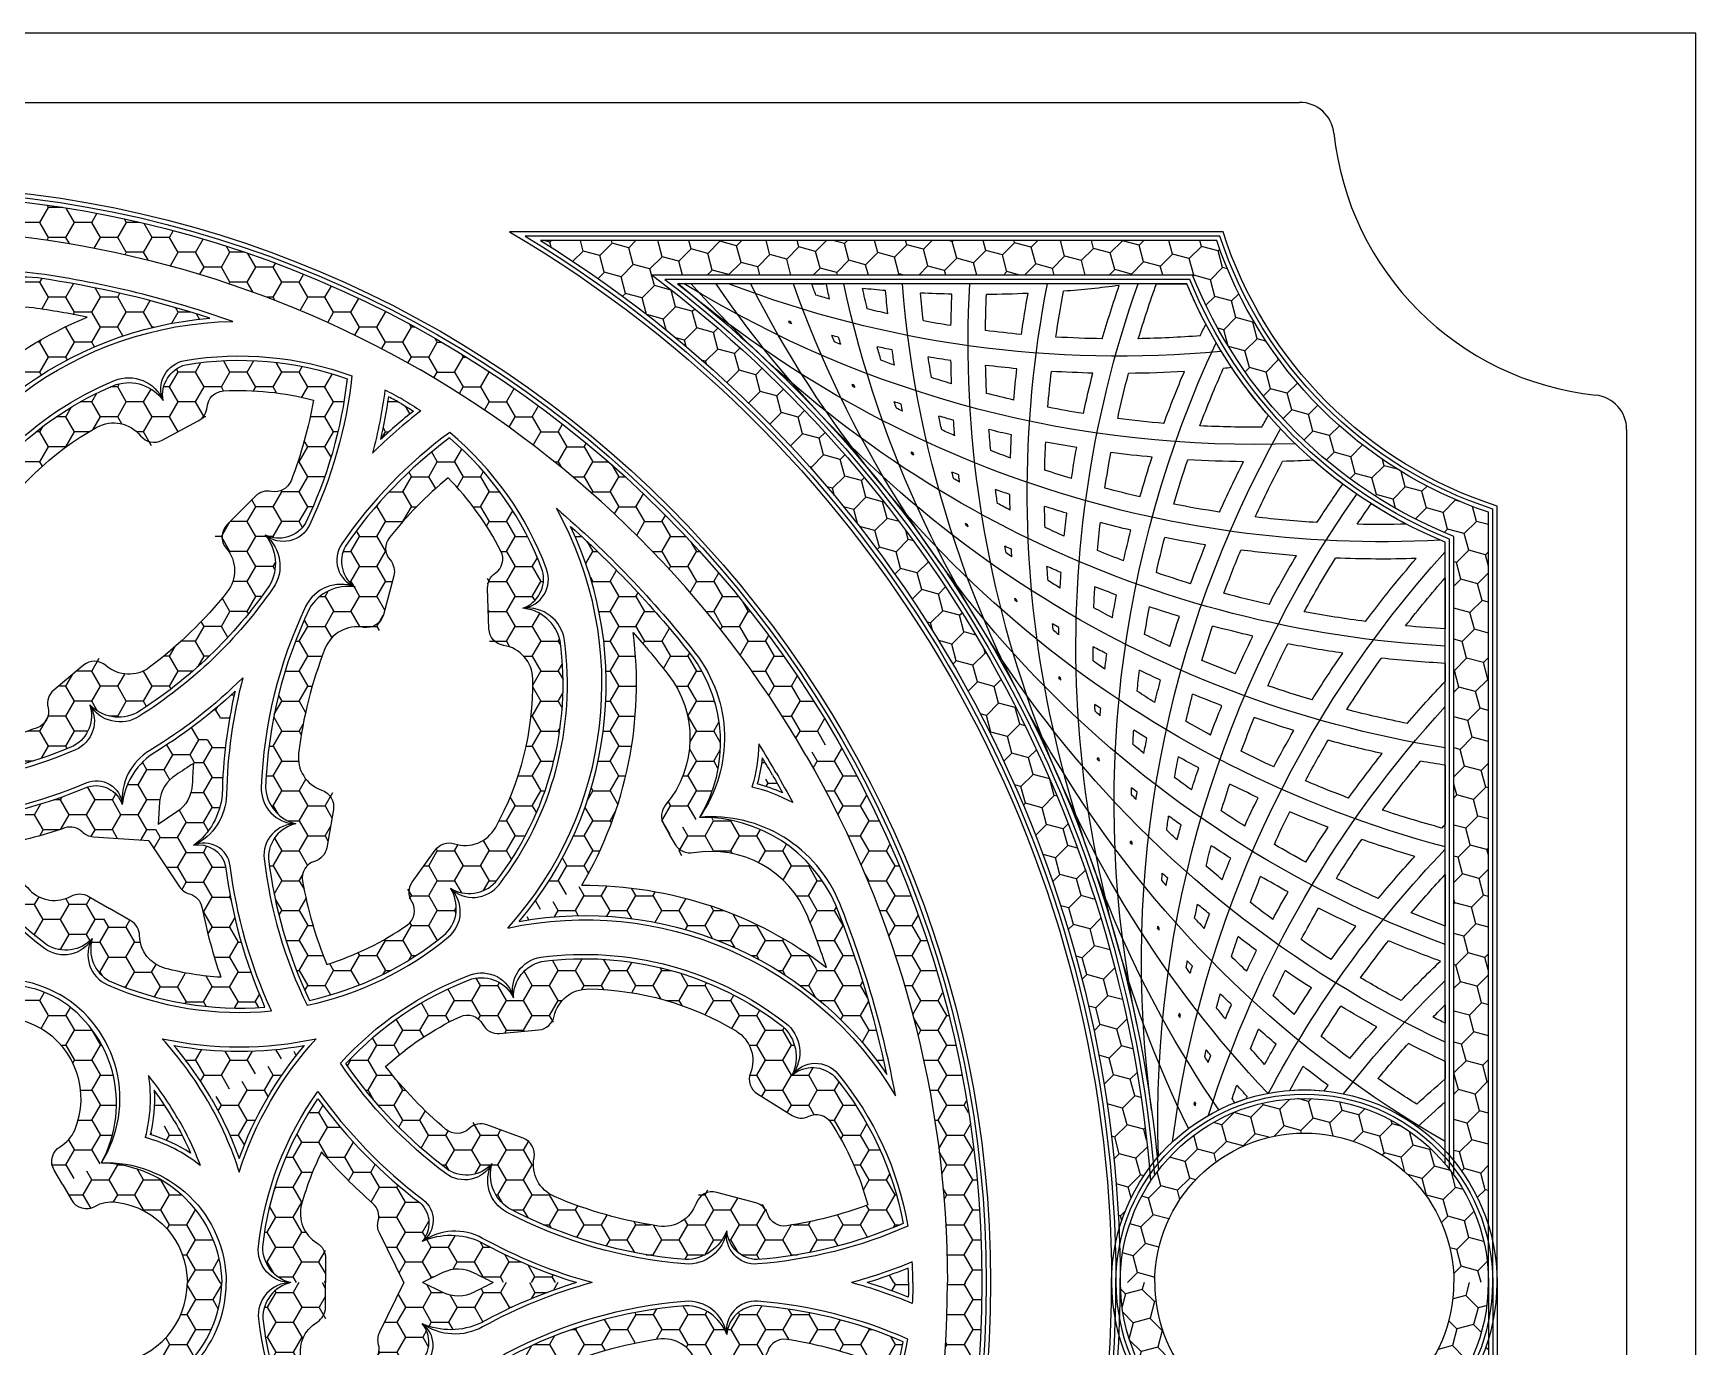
# Model space of a CAD drawing. Header units: inches. Extents: x -248 to 382, y -86 to 166.
# Drawn here: x 107.98 to 113.99, y 50.93 to 55.68 of the extents above; entities that cross this region are included whole.
import ezdxf

# ---------------------------------------------------------------- set-up
doc = ezdxf.new("R2010")
doc.units = ezdxf.units.IN
doc.header["$MEASUREMENT"] = 0
doc.layers.add('CUT', color=1, linetype='Continuous')
doc.layers.add('ETCH', color=5, linetype='Continuous')
pattern_1 = [(0, (2.060573933704291e-13, -2.842170943040401e-14), (0.09375, 0.05412658773652741), [0.0625, -0.125]), (120, (2.060573933704291e-13, -2.842170943040401e-14), (-0.09374999999999997, 0.05412658773652743), [0.06249999999999994, -0.1249999999999999]), (59.99999999999999, (2.060573933704291e-13, -2.842170943040401e-14), (2.081668171172169e-17, 0.1082531754730548), [-0.125, 0.0625])]
pattern_2 = [(0, (7.613117908922312, -24.82188161797245), (0.09375, 0.05412658773652741), [0.0625, -0.125]), (120, (7.613117908922312, -24.82188161797245), (-0.09374999999999997, 0.05412658773652743), [0.06249999999999997, -0.1249999999999999]), (59.99999999999999, (7.613117908922312, -24.82188161797245), (2.081668171172169e-17, 0.1082531754730548), [-0.125, 0.0625])]

# ---------------------------------------------------------------- blocks, each defined once
blk = doc.blocks.new('RoseWindow_Segment2')
h = blk.add_hatch()
h.set_pattern_fill('HONEY', color=256, scale=0.5)
h.set_pattern_definition(pattern_1)
h.paths.add_polyline_path([(2.060573933704291e-13, 3.937500000000131, 0.1316524975873959), (-1.968749999999872, 3.409975027401337), (-1.906249999999922, 3.301721851928367, -0.1316524975873987), (2.060573933704291e-13, 3.812500000000131)])
h = blk.add_hatch()
h.set_pattern_fill('HONEY', color=5, scale=0.5)
h.set_pattern_definition(pattern_2)
h.paths.add_polyline_path([(2.060573933704291e-13, 3.671875000000142, 0.004996792553105383), (-0.07338489363257494, 3.671141603508723, -0.03781461862202266), (2.060573933704291e-13, 3.608074465247583)])
h = blk.add_hatch()
h.set_pattern_fill('HONEY', color=256, scale=0.5)
h.set_pattern_definition(pattern_1)
h.paths.add_polyline_path([(-0.6997821376827389, 3.493094789693131, -0.01377607046107939), (-0.5063451776649366, 3.526332487309791, -0.3880173401227034), (-0.08816810271360254, 3.241680623143992), (2.060573933704291e-13, 3.241680623143978), (2.060573933704291e-13, 3.366680623143619, 0.3040213714472226), (-0.5218908629440904, 3.634597081218434, 0.04361060422383029), (-1.14440216252391, 3.488984050699656, -0.294741416111557), (2.060573933704291e-13, 2.613858008973388), (2.060573933704291e-13, 2.874927424086415, 0.1669092503536417)])
h = blk.add_hatch()
h.set_pattern_fill('HONEY', color=256, scale=0.5)
h.set_pattern_definition(pattern_1)
h.paths.add_polyline_path([(-1.056840127730329, 3.320909826764556, 0.1270722692828583), (-1.640798683920014, 3.269856627707917, 0.08284064769487787), (-1.490301885419335, 2.747507168133279, 0.384462033043875), (-1.344612355858221, 2.704137215709483, 0.3107863714523316), (-1.359897440006787, 2.522214551103751, 0.1018197788770538), (-0.8792514825485434, 2.061458473318268, 0.3313156417410272), (-0.7096085357574111, 2.090297464215009, 0.3617862606937839), (-0.6512548074681348, 1.941800141878161, 0.08147526144384318), (-0.1321694237898576, 1.813287659851369, 0.1187876162096949), (-0.0946334286322319, 2.361072517532168, 0.3561110537223867), (-0.2285993086486684, 2.457719053473987, 0.3561110537224716), (-0.1661420103591347, 2.610645492681677, 0.2003665095199134), (-0.8047271195520587, 3.249048522003584, 0.3264326720818253), (-0.9747521716408194, 3.1912921955625, 0.3878686140133936)])
h.paths.add_polyline_path([(-1.139737536116019, 3.137831962583121), (-0.919126767799888, 3.01994609515755), (-0.9061792967951448, 3.044175899700598, -0.4185697225998853), (-0.7353899225656839, 3.094624216428272, -0.1329464872440802), (-0.3367798392620927, 2.708143225299743, -0.4458219084535404), (-0.3921309395072257, 2.530620560311185), (-0.3979165964539852, 2.527968510781864), (-0.2937435020971577, 2.300706621297241), (-0.2796853508608272, 2.30715064549571, -0.5190943965478392), (-0.1913697185220187, 2.255664651126111, -0.07673587062865267), (-0.2133336713225944, 1.932191092202689, -0.05111696127879147), (-0.5187945080686269, 2.007235514649977, -0.5217955873015628), (-0.5457360480022437, 2.106164964398509), (-0.5409896764167783, 2.111846247760255), (-0.7328460688311189, 2.272130759456655), (-0.754761959955875, 2.245898007687703, -0.3989928286408208), (-0.925713569313924, 2.226057827682663, -0.06357956101566824), (-1.205986289730006, 2.498223100361958, -0.3816874481218598), (-1.196636837406491, 2.664536556009256), (-1.162601011705529, 2.698572381710246), (-1.339576032751822, 2.875547402756567, -0.5113644067106143), (-1.4376459312791, 2.901087697335562, -0.04922970229710838), (-1.519119393454499, 3.192916315947077, -0.07751557914774979), (-1.193326460593617, 3.226051138825802, -0.5279734382022517)], flags=16)
h = blk.add_hatch()
h.set_pattern_fill('HONEY', color=256, scale=0.5)
h.set_pattern_definition(pattern_1)
h.paths.add_polyline_path([(-1.789980224017562, 3.205117740330373, 0.01118083565991825), (-1.835937591702077, 3.179937188353968), (-1.760985514291939, 3.050116382146772, -0.02181485352724497)])
h = blk.add_hatch()
h.set_pattern_fill('HONEY', color=256, scale=0.5)
h.set_pattern_definition(pattern_2)
h.paths.add_polyline_path([(-0.7030493218554881, 1.794032505209117, 0.4032427202171081), (-0.8269838840825763, 1.72987869091795, 0.213171892494), (-0.9348186315870386, 1.912169616637204, -0.05223476069940753), (-1.235237796272756, 2.139494622574155), (-1.084628452790458, 1.878631587568226, 0.01000668837674051), (-1.020492107644348, 1.836496797563512, -0.2402811089324168), (-0.9622961348018109, 1.73895556532257), (-0.9568770825768809, 1.657359723621763), (-0.9229440665286255, 1.598586015772138), (-0.6948443038238281, 1.613734882440156, -0.3752568308904174), (-0.6187662534449956, 1.644953317488671, 0.03430370265582829), (-0.3648165616357524, 1.577392751144789, -0.04783193266139035), (-0.4926132347511221, 1.419897804694358, -0.4127189683989941), (-0.668928015219187, 1.418013609785152), (-0.7812499082976565, 1.353164534580397), (-0.7187499082976458, 1.244911359107324, 0.3561110537222251), (-0.555251418395855, 1.221339050819612, 0.1237341905213276), (-0.1916316344564315, 1.66192550821712, -0.07343101475825038)])
h = blk.add_hatch()
h.set_pattern_fill('HONEY', color=256, scale=0.5)
h.set_pattern_definition(pattern_1)
h.paths.add_polyline_path([(2.060573933704291e-13, 1.716269009948782, -0.0896880420017493), (-0.2363329349466028, 1.306928564351008, -0.04475423072782498), (2.060573933704291e-13, 1.328124816595604)])
h = blk.add_hatch()
h.set_pattern_fill('HONEY', color=256, scale=0.5)
h.set_pattern_definition(pattern_1)
h.paths.add_polyline_path([(2.060573933704291e-13, 1.171874816595604, 0.02806661504227415), (-0.1312517366697996, 1.164501424383896, -0.07216144307109984), (2.060573933704291e-13, 1.071990575584007)])
h = blk.add_hatch()
h.set_pattern_fill('HONEY', color=256, scale=0.5)
h.set_pattern_definition([(0, (2.060573933704291e-13, -2.842170943040401e-14), (0.09375, 0.05412658773652741), [0.0625, -0.125]), (120, (2.060573933704291e-13, -2.842170943040401e-14), (-0.09374999999999997, 0.05412658773652743), [0.06249999999999996, -0.1249999999999999]), (59.99999999999999, (2.060573933704291e-13, -2.842170943040401e-14), (2.081668171172169e-17, 0.1082531754730548), [-0.125, 0.0625])])
h.paths.add_polyline_path([(-0.5937499082976316, 1.028405008161187), (-0.5312499082976494, 0.9201518326881661, -0.3783515315795909), (-0.1503061502755685, 0.8430049747542192, -0.1633223759236102), (-0.125, 0.7675985007143673), (-0.1249999999999929, 0.70645206940722), (2.060573933704291e-13, 0.70645206940722), (2.060573933704291e-13, 0.8677225367557568, 0.399480263482151)])
for points in [[(-1.4210854715202e-14, 3.687500000000142, 0.0082951317082527), (-0.122327938513358, 3.685470407622361, -0.06339811836103519), (7.105427357601002e-15, 3.58569110888682)], [(-1.4210854715202e-14, 3.671875000000142, 0.004996792553090395), (-0.07338489363257494, 3.671141603508723, -0.0378146186218695), (-7.105427357601002e-14, 3.60807446524786, -0.0378146186218695)], [(-7.105427357601002e-15, 2.565259375802356, 0.3212788035559161), (-1.227030942376018, 3.477362695557204, -0.04919155403318724), (-0.524111675126889, 3.650063451776802, -0.3304372123158822), (7.105427357601002e-15, 3.366680623143978)], [(-7.105427357601002e-14, 2.613858008974159, 0.2947414161113896), (-1.14440216252391, 3.488984050699656, -0.04361060422382614), (-0.5218908629441508, 3.634597081218427, -0.3040213714470418), (7.105427357601002e-15, 3.366680623143978)], [(-0.974752175224399, 3.191292175348359, 0.4853451611469727), (-1.054264663169803, 3.336321108583324, 0.1297308542817913), (-1.65769973615539, 3.280383020060796, 0.08471285517470373), (-1.504399645132761, 2.74076967631046, 0.4828153998359398), (-1.344612355858221, 2.704137215709483)], [(-0.974752175224399, 3.191292175348359, 0.3878686659129855), (-1.056840127730325, 3.320909826764556, 0.1270722692828586), (-1.640798683920014, 3.269856627707917, 0.08284064769487759), (-1.490301885419335, 2.747507168133279, 0.3844620330438797), (-1.344612355858221, 2.704137215709483, 0.4828153998359405)], [(-0.2285993086486684, 2.457719053473987, 0.4471103928967874), (-0.1516905727590014, 2.616586584861516, 0.200366509519914), (-0.7987901487419151, 3.263501653242162, 0.4105717379706964), (-0.9747521589203849, 3.191292213674618)], [(-0.2285993086486684, 2.457719053473987, 0.3561110537224644), (-0.1661420103591347, 2.610645492681673, 0.2003665095199135), (-0.8047271195520551, 3.249048522003584, 0.3264326318469865), (-0.9747521589203849, 3.191292213674618, 0.4105717379706943)], [(-1.843750091702219, 3.193468835288016, -0.01583740577526317), (-1.777459190188551, 3.228991838001676, 0.03242033359796993), (-1.732714948406006, 3.001150325673279)], [(-1.835937591702223, 3.179937188353883, -0.0111808356599547), (-1.789980224017562, 3.205117740330373, 0.0218148535273591), (-1.76098551429175, 3.050116382145969, 0.0218148535273591)], [(-1.344612355858224, 2.704137215709487, 0.3936644068780202), (-1.372761617078346, 2.51334586612392, 0.1018197788770528), (-0.8875689088699588, 2.048231189228638, 0.4189396188648098), (-0.7096085357574111, 2.090297464215009)], [(-1.344612355858221, 2.704137215709483, 0.3107863714523349), (-1.359897440006787, 2.522214551103751, 0.1018197788770529), (-0.8792514825485469, 2.061458473318272, 0.3313156417410347), (-0.7096085357574111, 2.090297464215009, 0.4189396188648195)], [(-0.7096085357574076, 2.090297464215016, 0.4558204124555274), (-0.6574154611435574, 1.927440929807453, 0.08334704699585718), (-0.1210562348309026, 1.796766535985476, 0.121440814574938), (-0.07922854342493935, 2.363685970564095, 0.4471103928970181), (-0.2285993086486684, 2.457719053473998)], [(-0.7096085357574111, 2.090297464215009, 0.3617862606937768), (-0.6512548074681384, 1.941800141878161, 0.08147526144384358), (-0.1321694237898576, 1.813287659851369, 0.1187876162096947), (-0.0946334286322319, 2.361072517532168, 0.3561110537223867), (-0.2285993086486684, 2.457719053473987, 0.4471103928970162)], [(-1.263508362159005, 2.188460679047505, 0.05980517768762261), (-0.9267397900490373, 1.925543955664008, -0.2853469784866507), (-0.8269838840825763, 1.72987869091795)], [(-1.23523779627336, 2.13949462257472, 0.05223476069952234), (-0.9348186315870386, 1.912169616637204, -0.2131718924939995), (-0.8269838840825763, 1.72987869091795)], [(-0.7187499082976565, 1.244911359107334, 0.4471103928968473), (-0.5459881054242395, 1.208756060007016, 0.1284639410736822), (-0.1682117814090418, 1.675276886835142, -0.07649905223388115), (-0.6969734651355317, 1.808427802709293, 0.5097739665144357), (-0.8269838840825798, 1.729878690917936)], [(-0.7187499082976565, 1.244911359107334, 0.3561110537222125), (-0.5552514183958728, 1.221339050819598, 0.1237341905213326), (-0.1916316344564315, 1.66192550821712, -0.07343101475825066), (-0.7030493218554881, 1.794032505209117, 0.4032427202171028), (-0.8269838840825763, 1.72987869091795, 0.5097739665144383)], [(0, 1.312499816595604, 0.05348944864895508), (-0.2784206378873932, 1.282629220375796, 0.1072857786910322), (0, 1.764867643119842)], [(0, 1.328124816595604, 0.04475423072778594), (-0.2363329349466028, 1.306928564351008, 0.08968804200159358), (-7.105427357601002e-14, 1.716269009948011, 0.08968804200159358)], [(0, 1.187499816595604, 0.03968177757850804), (-0.187600339879026, 1.172587705415609, -0.1041357826247804), (5.115907697472721e-13, 1.050189481441166)], [(0, 1.171874816595604, 0.02806661504223016), (-0.1312517366697996, 1.164501424383896, -0.07216144307092842), (-7.105427357601002e-14, 1.07199057558427, -0.07216144307092842)]]:
    blk.add_lwpolyline(points, format="xyb")
for centre, radius, start, end in [((0, 0), 3.812500000000131, 90, 120.0000000000002), ((-0.3844565192958456, 0.6658982247214595), 0.4342117780039173, 27.69767820841825, 120.000000000157), ((-0.3813847878996164, 0.6357851175375053), 0.4463735239404495, 31.3056849404785, 118.4086192831617)]:
    blk.add_arc(centre, radius, start, end)
at = {"layer": 'CUT'}
for points in [[(-7.105427357601002e-15, 2.874927424086792, 0.1669092503535646), (-0.6997821376827389, 3.493094789693131, -0.0137760704610777), (-0.5063451776649615, 3.526332487309787, -0.3553654712315161), (-0.100476433787815, 3.282889047538955, 0.315695038464064), (-0.04171489187259425, 3.241680623143985), (7.105427357601002e-15, 3.241680623143978)], [(-1.084628452790756, 1.878631587568431, 0.0100066883767875), (-1.020492107644344, 1.836496797563511, -0.2402811089323586), (-0.9622961348018038, 1.738955565322598), (-0.9568770825768524, 1.657359723621354)], [(-0.9229440665287996, 1.598586015772128), (-0.7231506730296182, 1.611854961970843, 0.1816392167118631), (-0.6831141741476401, 1.63000744760588, -0.2858320036673003), (-0.6187662534449565, 1.644953317488778, 0.03430370265583099), (-0.3648165616357417, 1.577392751144783, -0.04783193266138996), (-0.4926132347512073, 1.419897804694441, -0.3370685314860639), (-0.642401472065945, 1.398282775731035, 0.2634803607553998), (-0.703993435752075, 1.397768579801239), (-0.7812499082978022, 1.353164534580316)], [(7.105427357601002e-15, 0.70645206940722), (-0.06250488579220459, 0.70645206940722, -0.4121007153768309), (-0.1250032571948019, 0.7685008798429367, 0.1614700050859296), (-0.1503061502755685, 0.8430049747542192, 0.3783515315794126), (-0.531249908298502, 0.9201518326876723)]]:
    blk.add_lwpolyline(points, format="xyb", dxfattribs=at)
blk.add_lwpolyline([(-0.3159586766832732, 2.349170791271666), (-0.3754570536601349, 2.478971232129397, -0.3277154608909191), (-0.3605002164212756, 2.551426838830194, 0.3575228305801147), (-0.336779839262082, 2.708143225299728, 0.1329464872440856), (-0.7353899225656768, 3.094624216428269, 0.3643846953699938), (-0.893232807111886, 3.063734568778429, -0.360184947764822), (-0.9713389473684693, 3.047846265786584), (-1.10142939831147, 3.117361574446509, -0.257798661112785), (-1.134316861079025, 3.168062599169227, 0.3782912928178248), (-1.193326460593617, 3.226051138825802, 0.07751557914776208), (-1.519119393454503, 3.192916315947077, 0.04922970229711044), (-1.4376459312791, 2.901087697335562, 0.3668457494757402), (-1.366590627593236, 2.862549970616891, -0.2531176173513937), (-1.309597347379189, 2.845568717383928), (-1.206405451165292, 2.742376821170012, -0.3919246305062938), (-1.203149246579013, 2.657504501017563, 0.3598775258352747), (-1.205986289730006, 2.498223100361962, 0.06357956101566604), (-0.9257135693139205, 2.226057827682659, 0.3556919040864551), (-0.7679657542591336, 2.232329680730982, -0.3704751492534121), (-0.6865324253830956, 2.233438487432086), (-0.5791323864358233, 2.143712194853517, -0.2860212400131261), (-0.5584877321292865, 2.080920966612176, 0.384204671400935), (-0.5187945080686269, 2.007235514649978, 0.05111696127888684), (-0.2133336713220437, 1.932191092202611, 0.07673587062865593), (-0.1913697185220151, 2.255664651126067, 0.4021530305351654), (-0.2563926407918373, 2.312774618992727, -0.3052364886631366)], format="xyb", close=True, dxfattribs=at)
blk = doc.blocks.new('Screen_SideRework')
h = blk.add_hatch()
h.set_pattern_fill('HONEY', color=256, scale=0.5, angle=15)
h.set_pattern_definition([(15, (-23.70839310491165, 19.61198787485618), (0.07654655446197432, 0.07654655446197431), [0.0625, -0.125]), (135, (-23.70839310491165, 19.61198787485618), (-0.104564537967226, 0.02801798350525169), [0.0625, -0.125]), (74.99999999999999, (-23.70839310491165, 19.61198787485618), (-0.02801798350525165, 0.104564537967226), [-0.125, 0.0625])])
h.paths.add_polyline_path([(2.763129088788311, 3.769999999999996), (0.3167284219605051, 3.769999999999996, -0.2342531616251861), (-0.6662499999998488, 2.787021578039642), (-0.6662499999998488, 0.2064393070613946, -0.09580371384107567), (-0.5412499999998488, 0.4399485055093919), (-0.5412499999998488, 2.699816889659033, 0.2061376340075423), (0.4039331103411143, 3.644999999999994), (2.359595986464779, 3.644999999999996, 0.2116449456384272), (0.5602120071024501, 0.4155343031543985, -0.08990567553556764), (0.6704250857211278, 0.1924485760809276, -0.2478460084755474)])
h = blk.add_hatch()
h.set_pattern_fill('HONEY', color=256, scale=0.5, angle=15)
h.set_pattern_definition([(15, (-1.06581410364015e-14, -7.105427357601002e-15), (0.07654655446197432, 0.07654655446197431), [0.0625, -0.125]), (135, (-1.06581410364015e-14, -7.105427357601002e-15), (-0.104564537967226, 0.02801798350525169), [0.0625, -0.125]), (74.99999999999999, (-1.06581410364015e-14, -7.105427357601002e-15), (-0.02801798350525165, 0.104564537967226), [-0.125, 0.0625])])
h.paths.add_polyline_path([(0.5412499999998346, -1.06581410364015e-14), (0.6662499999998488, -1.06581410364015e-14, 1), (-0.6662499999998488, -3.552713678800501e-15), (-0.5412499999998346, -3.552713678800501e-15, -1)])
for points in [[(-0.6974999999998488, -3.552713678800501e-15), (-0.6974999999998488, 2.809636175468579, 0.2419653909844496), (0.2941138245315713, 3.801249999999996), (2.87540139621256, 3.801249999999996, 0.2661754038166808), (0.6974999999998346, -3.552713678800501e-15, 0.9999999999999999)], [(-0.6818749999998488, -3.552713678800501e-15), (-0.6818749999998488, 2.798285438680438, 0.2380716686446911), (0.3054645613197096, 3.785624999999996), (2.818575635755241, 3.785624999999996, 0.2627318375237083), (0.6818749999998417, -3.552713678800501e-15, 0.9999999999999999)], [(-0.6662499999998488, -3.552713678800501e-15), (-0.6662499999998488, 2.787021578039642, 0.2342531616251862), (0.3167284219605051, 3.769999999999996), (2.763129088788311, 3.769999999999996, 0.2593892828064077), (0.6662499999998488, -3.552713678800501e-15, 0.9999999999999999)]]:
    blk.add_lwpolyline(points, format="xyb", close=True)
for points in [[(-0.5412499999998488, 0.3885067566979288), (-0.5412499999998488, 2.699816889659033, 0.2061376340075423), (0.4039331103411143, 3.644999999999994), (2.359595986464779, 3.644999999999996, 0.214433552487997), (0.556036921381164, 0.3670313400251786, 0.214433552487997)], [(-0.5256249999998488, 0.4093988542667653), (-0.5256249999998488, 2.689254527129673, 0.2028969051912209), (0.4144954728704846, 3.629374999999994), (2.313254412294928, 3.629374999999996, 0.2106897296909706), (0.5420450266346535, 0.38739676250621, 0.2106897296909706)], [(-0.5099999999998488, 0.4287062659909857), (-0.5099999999998488, 2.678762274202867, 0.199711037145833), (0.4249877257972869, 3.613749999999992), (2.267669958816132, 3.613749999999996, 0.2070925736654683), (0.5280052963505568, 0.40632434030654, 0.2070925736654683)]]:
    blk.add_lwpolyline(points, format="xyb")
at = {"layer": 'CUT'}
blk.add_arc((0, -3.552713678800501e-15), 0.5412499999998346, 0, 180, dxfattribs=at)
blk = doc.blocks.new('Rework_Cutouts')
for p, q in [((0.5349775675195865, 3.613749999999994), (0.4249877257972869, 3.613749999999994)), ((1.78224203161572, 3.613749999999998), (1.735878908226397, 3.613749999999998)), ((-0.5099999999998275, 2.550258565322491), (-0.5099999999998417, 2.365599898712958)), ((-0.509999999999831, 2.240422915565798), (-0.5099999999998346, 2.175314211145793)), ((-0.5099999999998452, 1.87156119236597), (-0.5099999999998488, 1.657110268293916)), ((-0.5099999999998346, 1.476728723331263), (-0.509999999999831, 1.289814627907827)), ((-0.5099999999998488, 1.005281971095155), (-0.5099999999998488, 0.9386667075138675)), ((-0.5099999999998488, 0.8005321224790727), (-0.5099999999998488, 0.7370592918832344))]:
    blk.add_line(p, q)
for centre, radius, start, end in [((-1.166250000004673, 4.270000000002161), 1.721250000005297, 332.2157152960991, 337.5880240410396), ((-3.111138107686003, 2.301703703934258), 3.874999999999963, 16.6950871508735, 19.79115038445028), ((-2.185515545037017, 4.43270057374081), 3.999999999999905, 347.3732692322795, 348.1729437712193), ((1.17882014685669, 7.574770769496228), 3.999999999999907, 277.9140127505017, 278.0052992915125), ((-1.866024399745061, 4.919803998043493), 3.874999999999914, 339.6545191915241, 340.3029859807713), ((-3.111138107686141, 2.301703703933757), 4.000000000000147, 16.15614361316348, 19.05023087291136), ((1.178820146855976, 7.574770769496574), 4.000000000000732, 262.6888995618746, 265.5829868216223), ((-2.934913491826414, 2.856941691334153), 3.875000000000151, 8.36939037420981, 10.85429634847021), ((1.178820146856658, 7.574770769496235), 3.999999999999907, 267.4293216969434, 269.5841895093621), ((-2.934913491826173, 2.856941691334701), 3.999999999999898, 8.241897447145334, 10.39676525956489), ((-2.721208915968315, 3.398859297751756), 3.874999999999909, 0.6736634304841075, 2.603481671761267), ((1.178820146856658, 7.574770769496235), 3.999999999999907, 271.375947454216, 273.0065639484745), ((-2.721208915968315, 3.398859297751756), 3.999999999999901, 0.9064795297707391, 2.537096024030032), ((-2.471020769495123, 3.924929853144921), 3.874999999999913, 353.3970479787291, 354.8972119497087), ((-2.471020769495116, 3.924929853144892), 3.999999999999901, 353.9809483804762, 355.1811835593118), ((1.17882014685669, 7.574770769496228), 3.999999999999907, 274.8188164406719, 276.0190516195072), ((-2.185515545037017, 4.43270057374081), 3.874999999999913, 346.4170497228509, 347.5427866542312), ((0.6710494262607618, 7.289265545038226), 3.874999999999914, 285.6710938020532, 286.4324373301953), ((0.6710494262607618, 7.289265545038226), 3.874999999999914, 282.4572133457502, 283.5829502771306), ((-3.249061123039969, 1.735734111356134), 3.999999999999956, 24.98843970606394, 25.65675666704559), ((0.6710494262607263, 7.289265545038232), 3.874999999999915, 275.2226052847451, 277.1524235260216), ((0.6710494262607263, 7.289265545038232), 3.874999999999915, 279.0158315285352, 280.5159954995145), ((-1.514036948821559, 5.383969025032865), 3.874999999999826, 330.3717912798366, 330.4882436192761), ((0.671049426260943, 7.289265545038404), 3.999999999999816, 287.2064706525018, 287.3260262645184), ((0.1839460019582404, 6.969774399746532), 3.874999999999827, 295.5987129024364, 295.7151652418756), ((-1.866024399744877, 4.919803998043676), 3.999999999999814, 338.760930257196, 338.8804858692124), ((0.6710494262606268, 7.289265545038159), 3.874999999999963, 265.6407485364099, 268.9570867621572), ((0.6710494262600797, 7.289265545037967), 3.875000000000157, 270.8848340863142, 273.3697400605747), ((-2.471020769495123, 3.924929853144921), 3.999999999999905, 351.2863127105404, 352.0859872494802), ((0.6710494262607263, 7.289265545038232), 3.999999999999907, 281.8270562287628, 282.6267307677026), ((-2.185515545037024, 4.432700573740844), 3.874999999999914, 343.5675626697847, 344.3289061979269), ((-2.185515545036836, 4.432700573740993), 3.99999999999981, 344.9504975147316, 345.3296341094506), ((0.1839460019582404, 6.969774399746532), 3.874999999999827, 292.6673068218686, 293.0327291312911), ((0.671049426260943, 7.289265545038404), 3.999999999999816, 284.6703658905258, 285.0495024852446), ((-1.866024399744877, 4.919803998043676), 3.874999999999825, 336.9672708686823, 337.3326931781054), ((-1.166250000006219, 4.270000000004957), 1.721250000008084, 318.8546407763761, 326.1079708628075), ((0.6710494262605948, 7.289265545038148), 3.999999999999952, 264.1383451595436, 264.5767776852297), ((0.6710494262604492, 7.289265545037942), 4.000000000000167, 275.2889909324804, 276.9196074267396), ((-2.721208915968578, 3.398859297751464), 3.875000000000166, 357.3100914569948, 358.8102554279745), ((-2.721208915968315, 3.398859297751756), 3.999999999999901, 357.893991858737, 359.0942270375728), ((0.6710494262607263, 7.289265545038232), 3.999999999999907, 278.7318599189325, 279.9320950977675), ((-2.471020769495123, 3.924929853144921), 3.874999999999913, 350.3300932011119, 351.4558301324919), ((0.1839460019580272, 6.969774399746365), 3.874999999999914, 289.5841372803144, 290.3454808084563), ((-3.249061123039962, 1.735734111356177), 3.874999999999958, 20.6081306291344, 23.92446885488223), ((0.6710494262601792, 7.289265545037955), 4.000000000000147, 266.6019430401331, 269.4960302998807), ((-3.249061123040629, 1.735734111355615), 4.000000000000732, 20.06918709142184, 22.96327435116968), ((-3.111138107686177, 2.301703703933846), 3.875000000000157, 12.28243385246946, 14.76733982672988), ((0.6710494262604492, 7.289265545037942), 4.000000000000167, 271.3423651752074, 273.4972329876267), ((-3.111138107686184, 2.301703703934056), 4.000000000000158, 12.15494092540932, 14.30980873782854), ((-2.934913491826411, 2.856941691334434), 3.875000000000161, 4.586706908749069, 6.516525150025958), ((-2.934913491826411, 2.856941691334434), 4.000000000000162, 4.819523008035775, 6.45013950229472), ((0.1839460019580272, 6.969774399746365), 3.874999999999914, 286.3702568240109, 287.4959937553913), ((-0.2802190250310055, 6.617786948823335), 3.874999999999821, 299.511756380697, 299.6282087201363), ((-2.185515545036846, 4.432700573741048), 3.999999999999808, 342.6739737354564, 342.7935293474731), ((0.1839460019577324, 6.969774399746054), 3.875000000000167, 282.9288750068008, 284.4290389777805), ((-1.866024399744884, 4.919803998043733), 3.87499999999982, 334.2848347580972, 334.4012870975367), ((0.1839460019582084, 6.969774399746564), 3.999999999999809, 291.1195141307624, 291.2390697427792), ((-3.348039477122651, 1.161671725103201), 3.999999999999952, 28.90148318432469, 29.6004476304013), ((0.1839460019577324, 6.969774399746054), 3.875000000000167, 279.1356487630102, 281.065467004287), ((0.1839460019577324, 6.969774399746054), 4.000000000000167, 285.740099707029, 286.5397742459687), ((-2.471020769495393, 3.924929853144619), 3.875000000000167, 347.480606148052, 348.2419496761939), ((-2.471020769494942, 3.924929853145127), 3.999999999999804, 348.863540992992, 349.2426775877111), ((-0.2802190250310055, 6.617786948823335), 3.874999999999821, 296.5803503001291, 296.9457726095519), ((0.1839460019582084, 6.969774399746564), 3.999999999999809, 288.5834093687862, 288.9625459635054), ((-2.185515545036846, 4.432700573741048), 3.874999999999819, 340.8803143469432, 341.2457366563661), ((0.1839460019579029, 6.969774399746292), 3.874999999999958, 269.5537920146708, 272.8701302404181), ((0.1839460019574837, 6.969774399746038), 3.875000000000151, 274.7978775645742, 277.2827835388343), ((0.1839460019577324, 6.969774399746054), 4.000000000000167, 282.6449033971983, 283.8451385760337), ((-2.721208915968578, 3.398859297751464), 3.875000000000166, 354.2431366793782, 355.3688736107583), ((-2.721208915968578, 3.398859297751464), 4.000000000000165, 355.1993561888066, 355.9990307277465), ((-0.2802190250314887, 6.617786948822815), 3.875000000000167, 293.4971807585811, 294.2585242867232), ((0.1839460019577324, 6.969774399746058), 4.000000000000164, 279.2020344107413, 280.8326509050002), ((-3.111138107686184, 2.301703703934052), 4.000000000000159, 8.732566486296614, 10.36318298055557), ((-2.934913491826414, 2.856941691334427), 3.875000000000163, 1.223134935255834, 2.723298906235211), ((-2.934913491826411, 2.856941691334434), 4.000000000000162, 1.807035337002435, 3.007270515837917), ((-0.2802190250314887, 6.617786948822815), 3.875000000000167, 290.2833003022775, 291.409037233658), ((-1.166250000001781, 4.270000000002108), 1.721250000002863, 306.6218995036108, 311.2346347324569), ((0.1839460019578709, 6.969774399746282), 3.999999999999946, 266.9096275263478, 268.4898211634905), ((-3.348039477122651, 1.161671725103243), 3.874999999999953, 24.52117410739519, 27.83751233314323), ((0.1839460019575263, 6.96977439974661), 4.000000000000732, 270.5149865183928, 273.4090737781406), ((-3.348039477122786, 1.161671725102931), 4.000000000000147, 23.98223056968175, 26.87631782942942), ((-3.249061123040125, 1.735734111355882), 3.875000000000151, 16.19547733072803, 18.6803833049884), ((0.1839460019577324, 6.969774399746058), 4.000000000000164, 275.2554086534683, 277.4102764658873), ((-3.249061123040136, 1.735734111355953), 4.000000000000155, 16.0679844036702, 18.22285221608924), ((-3.111138107686184, 2.301703703934052), 3.875000000000159, 8.49975038700983, 10.42956862828678), ((-2.185515545036861, 4.432700573741105), 3.874999999999814, 338.1978782363576, 338.3143305757973), ((-0.2802190250310446, 6.617786948823365), 3.999999999999803, 295.0325576090232, 295.1521132210398), ((-0.719281503083586, 6.234944320249051), 3.874999999999814, 303.4247998589578, 303.541252198397), ((-2.471020769494952, 3.924929853145184), 3.999999999999801, 346.5870172137171, 346.7065728257338), ((-3.407611687157047, 0.5821930890181868), 3.999999999999946, 32.81452666258558, 35.21087624057193), ((-0.2802190250314958, 6.617786948822811), 3.875000000000164, 286.8419184850615, 288.342082456041), ((-2.721208915968152, 3.398859297752015), 3.999999999999797, 352.7765844712529, 353.1557210659719), ((-0.719281503083586, 6.234944320249051), 3.874999999999814, 300.4933937783898, 300.8588160878125), ((-0.2802190250310446, 6.617786948823365), 3.999999999999803, 292.496452847047, 292.8755894417658), ((-2.471020769494952, 3.924929853145184), 3.874999999999813, 344.793357825204, 345.1587801346267), ((-0.2802190250314958, 6.617786948822811), 3.875000000000164, 283.0486922412708, 284.9785104825475), ((-2.934913491826414, 2.856941691334427), 4.000000000000163, 359.1123996670673, 359.9120742060073), ((-0.2802190250314958, 6.617786948822811), 4.000000000000164, 289.6531431852898, 290.4528177242296), ((-2.721208915968578, 3.398859297751461), 3.875000000000164, 351.3936496263128, 352.1549931544548), ((-1.166250000003682, 4.270000000006618), 1.721250000007656, 297.5433498207447, 302.4597771626923), ((-3.407611687157047, 0.5821930890181868), 3.874999999999953, 33.9061683199352, 35.23249140017028), ((-0.2802190250313323, 6.617786948823071), 3.874999999999953, 273.4668354929314, 276.7831737186787), ((-0.2802190250315881, 6.617786948822818), 3.875000000000157, 278.7109210428326, 281.1958270170929), ((-0.2802190250314958, 6.617786948822811), 4.000000000000164, 286.5579468754589, 287.7581820542944), ((-3.111138107686184, 2.301703703934052), 4.000000000000159, 5.720078815263346, 6.920313994098821), ((-2.934913491826414, 2.856941691334427), 3.875000000000163, 358.156180157639, 359.2819170890191), ((-0.7192815030840443, 6.234944320248486), 3.875000000000164, 297.4102242368417, 298.1715677649842), ((-0.2802190250313323, 6.617786948823071), 3.874999999999953, 268.6677899930674, 271.3112229844014), ((-0.2802190250314887, 6.617786948822818), 4.000000000000163, 283.115077889002, 284.7456943832611), ((-3.249061123040132, 1.735734111355953), 4.000000000000158, 12.64560996455738, 14.27622645881637), ((-3.111138107686184, 2.301703703934049), 3.875000000000162, 5.136178413516757, 6.636342384496017), ((-0.7192815030840443, 6.234944320248486), 3.875000000000164, 294.1963437805384, 295.3220807119189), ((-2.471020769495393, 3.924929853144619), 3.875000000000167, 342.1109217146291, 342.2273740540685), ((-0.7192815030840336, 6.234944320248488), 4.000000000000167, 298.945601087293, 299.0651566993096), ((-1.131194320247687, 5.823031503084884), 3.875000000000167, 307.3378433372288, 307.4542956766679), ((-2.721208915968575, 3.398859297751464), 4.000000000000165, 350.5000606919874, 350.619616304004), ((-0.2802190250315455, 6.617786948822815), 4.000000000000147, 274.4280299966519, 277.3221172563997), ((-3.348039477122807, 1.16167172510297), 3.875000000000157, 20.1085208089884, 22.59342678324892), ((-0.2802190250314887, 6.617786948822818), 4.000000000000163, 279.168452131729, 281.3233199441485), ((-3.348039477122807, 1.161671725103002), 4.000000000000155, 19.98102788193096, 22.13589569435022), ((-3.249061123040132, 1.735734111355953), 3.875000000000158, 12.41279386527084, 14.34261210654764), ((-0.7192815030840443, 6.234944320248486), 3.875000000000163, 290.7549619633224, 292.2551259343021), ((-2.934913491826411, 2.856941691334434), 4.000000000000162, 356.6896279495222, 357.0687645442412), ((-0.7192815030840336, 6.234944320248488), 4.000000000000167, 296.4094963253165, 296.7886329200355), ((-2.721208915968575, 3.398859297751464), 3.875000000000166, 348.7064013034743, 349.0718236128971), ((-0.2802190250314851, 6.617786948822815), 4.000000000000167, 268.2159821457473, 272.4028646417533), ((-3.427500000000425, 5.719869022868806e-13), 4.000000000000167, 36.72757014084834, 40.91445263685431), ((-3.407611687157175, 0.5821930890179488), 3.875000000000167, 28.43421758565914, 31.75055581140674), ((-3.407611687157701, 0.5821930890177427), 4.000000000000732, 27.89527404794102, 30.78936130768859), ((-0.7192815030840443, 6.234944320248486), 4.000000000000163, 293.5661866635506, 294.3658612024903), ((-2.934913491826411, 2.856941691334427), 3.875000000000163, 355.3066931045735, 356.0680366327156), ((-1.131194320247687, 5.823031503084884), 3.875000000000167, 304.4064372566606, 304.7718595660834), ((-3.427500000000425, 5.719869022868806e-13), 3.875000000000167, 37.81921179819791, 41.15750598890966), ((-0.7192815030840443, 6.234944320248486), 3.875000000000163, 286.9617357195319, 288.8915539608085), ((-3.111138107686184, 2.301703703934049), 4.000000000000162, 3.025443145328254, 3.825117684268001), ((-1.13119432024769, 5.823031503084888), 3.875000000000163, 301.3232677151028, 302.0846112432452), ((-0.719281503084094, 6.234944320248481), 3.875000000000151, 282.6239645210931, 285.1088704953534), ((-0.7192815030840443, 6.234944320248486), 4.000000000000163, 290.4709903537197, 291.6712255325553), ((-3.249061123040132, 1.735734111355953), 4.000000000000158, 9.633122293524151, 10.83335747235957), ((-3.111138107686184, 2.301703703934049), 3.875000000000162, 2.069223635899792, 3.194960567279977), ((-2.721208915968571, 3.398859297751468), 3.875000000000161, 346.0239651928898, 346.1404175323293), ((-1.131194320247683, 5.823031503084895), 4.000000000000161, 302.8586445655538, 302.9782001775703), ((-1.514036948822071, 5.383969025032386), 3.875000000000161, 311.2508868154894, 311.3673391549286), ((-2.934913491826411, 2.856941691334434), 4.000000000000159, 354.4131041702482, 354.5326597822644), ((-0.7192815030840336, 6.234944320248488), 3.875000000000167, 277.3798789711948, 280.6962171969425), ((-0.7192815030840443, 6.234944320248488), 4.000000000000162, 287.0281213672631, 288.6587378615217), ((-3.348039477122807, 1.161671725102998), 4.000000000000156, 16.55865344281832, 18.18926993707727), ((-3.249061123040136, 1.735734111355942), 3.87500000000016, 9.04922189177743, 10.549385862757), ((-1.13119432024769, 5.823031503084888), 3.875000000000163, 298.1093872587992, 299.2351241901795), ((-0.7192815030840336, 6.234944320248488), 3.875000000000167, 273.0959442262696, 275.2242664626646), ((-0.7192815030840443, 6.234944320248488), 4.000000000000162, 283.0814956099897, 285.2363634224092), ((-3.348039477122807, 1.161671725102998), 3.875000000000156, 16.32583734353164, 18.25565558480836), ((-1.131194320247683, 5.823031503084895), 4.000000000000161, 300.3225398035772, 300.7016763982962), ((-3.11113810768618, 2.301703703934059), 4.000000000000155, 0.6026714277829233, 0.9818080225018693), ((-1.514036948822071, 5.383969025032386), 3.875000000000161, 308.3194807349215, 308.6849030443439), ((-2.934913491826411, 2.856941691334434), 3.87500000000016, 352.6194447817352, 352.9848670911577), ((-0.719281503084126, 6.234944320249054), 4.000000000000732, 278.341073474912, 281.2351607346595), ((-3.407611687157235, 0.5821930890180766), 3.875000000000151, 24.02156428724703, 26.50647026150744), ((-3.407611687157193, 0.5821930890179665), 4.000000000000153, 23.89407136019181, 26.04893917261112), ((-1.131194320247698, 5.823031503084884), 3.875000000000162, 294.6680054415835, 296.1681694125628), ((-1.131194320247698, 5.823031503084884), 4.000000000000162, 297.4792301418111, 298.2789046807512), ((-3.111138107686184, 2.301703703934045), 3.875000000000161, 359.2197365828343, 359.9810801109763), ((-0.7192815030840372, 6.234944320248484), 4.000000000000165, 272.9991060799963, 276.3159081200142), ((-3.427500000000428, 5.684341886080801e-13), 3.875000000000166, 32.3472610639196, 35.66359928966739), ((-3.427500000000503, 6.963318810448982e-13), 4.000000000000147, 31.80831752620068, 34.70240478594847), ((-1.131194320247698, 5.823031503084884), 3.875000000000162, 290.8747791977928, 292.8045974390694), ((-3.249061123040136, 1.735734111355942), 4.00000000000016, 6.938486623589053, 7.738161162528858), ((-1.514036948822078, 5.383969025032384), 3.875000000000161, 305.2363111933635, 305.9976547215059), ((-3.407611687157253, -0.5821930890168119), 4.000000000000165, 40.64061361910905, 43.58079939418256), ((-1.131194320247698, 5.823031503084884), 4.000000000000162, 294.3840338319807, 295.5842690108161), ((-3.348039477122807, 1.161671725102998), 4.000000000000156, 13.54616577178488, 14.74640095062035), ((-3.249061123040136, 1.735734111355942), 3.87500000000016, 5.982267114160777, 7.108004045540878), ((-2.934913491826403, 2.856941691334441), 3.875000000000157, 349.9370086711506, 350.05346101059), ((-1.514036948822064, 5.383969025032398), 4.000000000000157, 306.7716880438145, 306.8912436558311), ((-1.866024399745367, 4.919803998043214), 3.875000000000158, 315.1639302937502, 315.2803826331894), ((-3.111138107686177, 2.301703703934059), 4.000000000000155, 358.3261476485089, 358.4457032605255), ((-1.131194320247612, 5.823031503084941), 3.875000000000157, 286.5370079993515, 289.021913973612), ((-1.131194320247698, 5.823031503084891), 4.00000000000016, 290.9411648455235, 292.5717813397828), ((-3.348039477122807, 1.161671725102995), 3.875000000000159, 12.96226537003838, 14.46242934101777), ((-1.514036948822078, 5.383969025032384), 3.875000000000161, 302.0224307370601, 303.1481676684405), ((-1.131194320247687, 5.823031503084886), 3.875000000000165, 281.2929224494555, 284.6092606752032), ((-3.407611687157189, 0.5821930890179701), 4.000000000000155, 20.47169692107908, 22.10231341533807), ((-1.514036948822064, 5.383969025032398), 4.000000000000157, 304.2355832818382, 304.614719876557), ((-3.249061123040129, 1.735734111355963), 4.000000000000152, 4.515714906043612, 4.894851500762676), ((-1.866024399745367, 4.919803998043214), 3.875000000000158, 312.2325242131821, 312.5979465226048), ((-3.111138107686177, 2.301703703934059), 3.875000000000156, 356.532488259996, 356.8979105694185), ((-1.131194320247698, 5.823031503084891), 4.00000000000016, 286.9945390882506, 289.1494069006698), ((-3.427500000000446, 5.897504706808832e-13), 4.000000000000151, 27.80711483845258, 29.96198265087193), ((-3.407611687157189, 0.5821930890179701), 3.875000000000155, 20.23888082179246, 22.16869906306926), ((-1.514036948822085, 5.383969025032382), 3.87500000000016, 298.5810489198442, 300.0812128908237), ((-1.514036948822085, 5.383969025032382), 4.00000000000016, 301.3922736200722, 302.191948159012), ((-3.249061123040132, 1.735734111355946), 3.87500000000016, 3.132780061095364, 3.894123589237285), ((-1.131194320247854, 5.823031503084838), 4.000000000000147, 282.254116953175, 285.1482042129229), ((-3.427500000000396, 4.583000645652646e-13), 3.875000000000157, 27.93460776551164, 30.41951373977212), ((-3.348039477122807, 1.161671725102995), 4.000000000000158, 10.85153010185001, 11.65120464078973), ((-1.866024399745381, 4.919803998043205), 3.87500000000016, 309.1493546716243, 309.9106981997666), ((-1.13119432024769, 5.823031503084891), 4.000000000000159, 278.9341133222363, 280.228951598275), ((-3.407611687157253, -0.5821930890168012), 3.87500000000016, 36.26030454218068, 39.57664276792852), ((-3.407611687157686, -0.5821930890171849), 4.000000000000732, 35.72136100446406, 38.61544826421179), ((-1.514036948822085, 5.383969025032382), 3.87500000000016, 294.7878226760533, 296.7176409173303), ((-1.514036948822085, 5.383969025032382), 4.00000000000016, 298.2970773102413, 299.4973124890768), ((-3.348039477122807, 1.161671725102995), 3.875000000000159, 9.895310592421414, 11.0210475238017), ((-3.11113810768618, 2.301703703934056), 3.875000000000158, 353.8500521494115, 353.9665044888508), ((-1.86602439974537, 4.919803998043212), 4.000000000000158, 310.6847315220752, 310.804287134092), ((-2.185515545037315, 4.432700573740536), 3.875000000000159, 319.0769737720109, 319.1934261114503), ((-3.249061123040132, 1.735734111355953), 4.000000000000156, 2.239191126769791, 2.358746738786243), ((-1.51403694882222, 5.38396902503232), 3.875000000000151, 290.4500514776163, 292.9349574518766), ((-3.407611687157189, 0.5821930890179701), 4.000000000000155, 17.45920925004585, 18.65944442888128), ((-1.866024399745381, 4.919803998043205), 3.87500000000016, 305.9354742153211, 307.0612111467013), ((-1.514036948822085, 5.383969025032387), 4.000000000000157, 294.8542083237849, 296.4848248180436), ((-3.427500000000443, 5.897504706808832e-13), 4.000000000000152, 24.38474039934001, 26.01535689359878), ((-3.407611687157189, 0.582193089017963), 3.875000000000157, 16.8753088482991, 18.37547281927858), ((-1.86602439974537, 4.919803998043212), 4.000000000000158, 308.148626760099, 308.527763354818), ((-3.348039477122803, 1.161671725103005), 4.000000000000153, 8.428758384304444, 8.807894979023583), ((-2.185515545037315, 4.432700573740536), 3.875000000000159, 316.1455676914431, 316.5109900008656), ((-3.249061123040132, 1.735734111355953), 3.875000000000157, 0.4455317382567914, 0.8109540476795858), ((-1.514036948822071, 5.383969025032391), 3.875000000000159, 285.2059659277163, 288.5223041534642), ((-1.514036948822085, 5.383969025032387), 4.000000000000157, 290.9075825665117, 293.062450378931), ((-3.427500000000443, 5.897504706808832e-13), 3.875000000000152, 24.15192430005321, 26.08174254133026), ((-1.866024399745385, 4.919803998043204), 3.875000000000158, 302.4940923981048, 303.9942563690844), ((-1.866024399745385, 4.919803998043204), 4.000000000000157, 305.305317098333, 306.1049916372729), ((-3.348039477122807, 1.161671725102995), 3.875000000000158, 7.045823539356138, 7.807167067498107), ((-3.348039477122942, -1.16167172510184), 4.000000000000159, 44.55365709736994, 44.80494907166663), ((-3.407611687157271, -0.5821930890167906), 4.000000000000148, 31.72015831671343, 33.87502612913259), ((-3.407611687157189, 0.582193089017963), 4.000000000000155, 14.7645735801108, 15.56424811905055), ((-2.185515545037326, 4.432700573740533), 3.875000000000158, 313.0623981498852, 313.8237416780274), ((-1.514036948822334, 5.383969025032883), 4.000000000000732, 286.1671604314352, 289.0612476911827), ((-3.407611687157271, -0.5821930890167906), 3.875000000000151, 31.84765124377025, 34.33255721803061), ((-1.866024399745385, 4.919803998043204), 3.875000000000158, 298.7008661543142, 300.630684395591), ((-1.866024399745385, 4.919803998043204), 4.000000000000157, 302.2101207885024, 303.4103559673379), ((-3.407611687157189, 0.582193089017963), 3.875000000000157, 13.80835407068235, 14.9340910020625), ((-3.249061123040129, 1.735734111355963), 3.875000000000154, 357.7630956276722, 357.8795479671115), ((-2.185515545037315, 4.432700573740551), 4.000000000000154, 314.5977750003363, 314.7173306123528), ((-2.471020769495397, 3.924929853144636), 3.875000000000154, 322.9900172502719, 323.106469589711), ((-3.348039477122803, 1.161671725103012), 4.000000000000152, 6.152234605030437, 6.271790217047159), ((-3.348039477122967, -1.161671725101829), 4.000000000000147, 39.63440448272393, 42.52849174247159), ((-3.427500000000443, 5.897504706808832e-13), 4.000000000000152, 21.37225272830652, 22.57248790714205), ((-2.185515545037326, 4.432700573740533), 3.875000000000158, 309.8485176935817, 310.9742546249621), ((-3.348039477122946, -1.161671725101836), 3.875000000000153, 40.17334802044141, 42.91225484503697), ((-1.866024399745388, 4.919803998043209), 3.875000000000157, 294.3630949558747, 296.8480009301352), ((-1.866024399745388, 4.919803998043209), 4.000000000000156, 298.7672518020456, 300.3978682963045), ((-3.427500000000446, 5.861977570020827e-13), 3.875000000000155, 20.78835232656003, 22.28851629753935), ((-2.185515545037315, 4.432700573740551), 4.000000000000154, 312.0616702383596, 312.4408068330787), ((-3.407611687157186, 0.5821930890179843), 4.000000000000148, 12.34180186256532, 12.7209384572844), ((-2.471020769495397, 3.924929853144636), 3.875000000000154, 320.0586111697035, 320.4240334791265), ((-3.348039477122803, 1.161671725103012), 3.875000000000153, 4.358575216517544, 4.723997525940284), ((-3.407611687157271, -0.5821930890167906), 4.000000000000151, 28.29778387760074, 29.9284003718597), ((-1.866024399745374, 4.919803998043218), 3.875000000000153, 290.4837541972703, 292.4353476317249), ((-1.866024399745388, 4.919803998043209), 4.000000000000156, 294.8206260447724, 296.9754938571917), ((-3.407611687157271, -0.5821930890167906), 3.875000000000151, 28.06496777831406, 29.99478601959095), ((-2.185515545037333, 4.432700573740531), 3.875000000000157, 306.4071358763659, 307.9072998473453), ((-2.185515545037333, 4.432700573740531), 4.000000000000156, 309.2183605765939, 310.0180351155337), ((-3.427500000000446, 5.861977570020827e-13), 4.000000000000155, 18.67761705837146, 19.47729159731147), ((-3.407611687157189, 0.5821930890179665), 3.875000000000156, 10.958867017617, 11.72021054575883), ((-3.348039477122967, -1.161671725101829), 4.000000000000147, 35.63320179497433, 37.78806960739343), ((-2.471020769495411, 3.924929853144622), 3.875000000000156, 316.9754416281463, 317.7367851562885), ((-2.721208915968578, 3.398859297751493), 3.875000000000146, 326.9030607285324, 327.0195130679718), ((-3.3480394771228, 1.161671725103023), 3.875000000000146, 1.676139105932847, 1.792591445372168), ((-2.4710207694954, 3.924929853144654), 4.000000000000146, 318.5108184785967, 318.6303740906134), ((-3.407611687157186, 0.5821930890179914), 4.000000000000144, 10.06527808329114, 10.18483369530765), ((-1.866024399745346, 4.91980399804322), 4.000000000000147, 290.0802039096942, 292.9742911694419), ((-3.348039477122999, -1.161671725101801), 3.875000000000157, 35.7606947220308, 38.24560069629121), ((-2.185515545037333, 4.432700573740531), 3.875000000000157, 302.6139096325753, 304.5437278738518), ((-2.185515545037333, 4.432700573740531), 4.000000000000156, 306.1231642667634, 307.3233994455987), ((-3.427500000000446, 5.861977570020827e-13), 3.875000000000155, 17.72139754894324, 18.84713448032316), ((-3.249061123040853, -1.735734111355093), 4.000000000000732, 43.54744796098328, 46.44153522073092), ((-3.407611687157271, -0.5821930890167906), 4.000000000000151, 25.28529620656728, 26.48553138540273), ((-2.471020769495411, 3.924929853144622), 3.875000000000156, 313.7615611718429, 314.887298103223), ((-2.4710207694954, 3.924929853144654), 4.000000000000146, 315.9747137166205, 316.3538503113394), ((-3.427500000000439, 6.181721801112872e-13), 4.00000000000014, 16.25484534082583, 16.63398193554501), ((-3.407611687157186, 0.5821930890179914), 3.875000000000145, 8.271618694778187, 8.637041004200825), ((-2.185515545037294, 4.432700573740549), 3.875000000000151, 298.2761384341354, 300.7610444083957), ((-2.185515545037337, 4.432700573740533), 4.000000000000157, 302.6802952803064, 304.3109117745652), ((-3.407611687157271, -0.5821930890167977), 3.875000000000156, 24.70139580482076, 26.20155977580045), ((-2.721208915968578, 3.398859297751493), 3.875000000000146, 323.9716546479644, 324.3370769573872), ((-3.348039477122967, -1.161671725101833), 4.000000000000152, 32.21082735586177, 33.84144385012046), ((-2.471020769495418, 3.924929853144619), 3.875000000000158, 310.3201793546266, 311.8203433256062), ((-2.471020769495418, 3.924929853144619), 4.000000000000157, 313.1314040548549, 313.9310785937946), ((-3.427500000000446, 5.826450433232822e-13), 3.875000000000157, 14.87191049587784, 15.63325402401985), ((-3.249061123040349, -1.735734111354798), 3.875000000000152, 44.08639149870236, 45.02043966067044), ((-2.185515545037337, 4.432700573740533), 4.000000000000157, 298.7336695230334, 300.8885373354524), ((-3.348039477122967, -1.161671725101833), 3.875000000000152, 31.97801125657487, 33.90782949785183), ((-3.407611687157271, -0.5821930890167977), 4.000000000000155, 22.5906605366326, 23.39033507557222), ((-2.721208915968592, 3.398859297751464), 3.875000000000157, 320.8884851064071, 321.6498286345493), ((-2.934913491826418, 2.856941691334466), 3.875000000000142, 330.816104206793, 330.9325565462325), ((-3.407611687157182, 0.582193089018002), 3.875000000000142, 5.589182584193565, 5.705634923632868), ((-2.721208915968578, 3.398859297751503), 4.000000000000141, 322.4238619568576, 322.543417568874), ((-3.427500000000439, 6.217248937900877e-13), 4.000000000000139, 13.9783215615519, 14.09787717356855), ((-2.185515545037322, 4.432700573740547), 3.875000000000152, 295.6194018681241, 296.3483911099858), ((-3.249061123040374, -1.735734111354798), 4.000000000000148, 39.54624527323523, 41.70111308565445), ((-2.471020769495418, 3.924929853144619), 4.000000000000157, 310.0362077450239, 311.2364429238594), ((-3.407611687157271, -0.5821930890167977), 3.875000000000156, 21.63444102720401, 22.76017795858417), ((-2.185515545037479, 4.432700573741089), 4.000000000000732, 294.7638271099124, 296.8873346477017), ((-3.249061123040494, -1.735734111354645), 3.875000000000151, 39.67373820028924, 42.15864417454952), ((-2.471020769495418, 3.924929853144619), 3.875000000000158, 306.5269531108361, 308.4567713521128), ((-3.348039477122967, -1.161671725101833), 4.000000000000152, 29.19833968482834, 30.39857486366384), ((-2.721208915968592, 3.398859297751464), 3.875000000000157, 317.6746046501036, 318.8003415814837), ((-2.471020769495418, 3.924929853144626), 4.000000000000156, 306.5933387585673, 308.2239552528263), ((-3.348039477122967, -1.161671725101836), 3.875000000000155, 28.63755733324109, 30.11460325406119), ((-2.721208915968578, 3.398859297751503), 4.000000000000141, 319.8877571948811, 320.2668937896002), ((-3.407611687157264, -0.582193089016755), 4.000000000000136, 20.16788881908683, 20.54702541380586), ((-2.934913491826418, 2.856941691334466), 3.875000000000142, 327.8846981262251, 328.2501204356477), ((-3.427500000000439, 6.217248937900877e-13), 3.875000000000141, 12.18466217303879, 12.5500844824617), ((-3.111138107686649, -2.301703703932773), 4.000000000000147, 47.46049143924289, 49.4369425804961), ((-2.471020769495272, 3.924929853144738), 3.875000000000157, 302.1891819123938, 304.6740878866543), ((-3.24906112304037, -1.735734111354795), 4.000000000000151, 37.40110998213564, 37.7544873283815), ((0, 0), 0.6974999999998346, 85.64808016970491, 95.87951291175989), ((-2.721208915968596, 3.398859297751464), 4.000000000000156, 317.0444475331157, 317.8441220720555), ((-3.348039477122967, -1.161671725101836), 4.000000000000155, 27.17182665506435, 27.30337855383302), ((0, 0), 0.6974999999998346, 68.92606749414544, 72.43260357335687), ((-3.407611687157271, -0.5821930890167941), 3.875000000000156, 18.7849539741386, 19.54629750228053), ((-2.934913491826432, 2.856941691334431), 3.875000000000156, 325.297585079113, 325.56287211281), ((-3.111138107686191, 2.301703703934091), 3.875000000000137, 334.7291476850539, 334.845600024493), ((-3.427500000000439, 6.288303211476887e-13), 3.875000000000137, 9.502226062454282, 9.618678401893632), ((-2.934913491826421, 2.856941691334473), 4.000000000000136, 326.3369054351182, 326.456461047135), ((-3.407611687157267, -0.582193089016755), 4.000000000000134, 17.89136503981272, 18.01092065182939)]:
    blk.add_arc(centre, radius, start, end)
blk = doc.blocks.new('Rework_Etch')
for centre, radius, start, end in [((-0.7192815030840336, 6.234944320248488), 3.937500000000167, 273.0467555075653, 318.2639389659408), ((-1.131194320247687, 5.823031503084884), 3.937500000000167, 279.0771134727865, 325.8689702621693), ((-1.514036948822071, 5.383969025032378), 3.937500000000167, 284.7732006365097, 333.2832958654681), ((-1.86602439974537, 4.9198039980432), 3.937500000000167, 290.1443895692609, 340.6282364516848), ((-2.185515545037312, 4.432700573740529), 3.937500000000167, 295.1840733102478, 347.9955624668659), ((-2.471020769495393, 3.924929853144619), 3.937500000000167, 299.8702150983561, 355.4671989731432), ((-0.2802190250314851, 6.617786948822815), 3.937500000000167, 266.9071270362911, 310.2768127798356), ((0.1839460019577359, 6.969774399746054), 3.937500000000167, 267.801205459238, 301.534690196721), ((-2.721208915968575, 3.398859297751464), 3.937500000000166, 316.4298220554031, 3.128495364792795), ((0.6710494262604527, 7.289265545037942), 3.937500000000167, 264.5999247256541, 291.0185639724013), ((-2.934913491826411, 2.856941691334434), 3.937500000000161, 325.4745298319866, 11.08151014843762), ((-3.111138107686184, 2.301703703934056), 3.937500000000158, 333.708062344254, 19.46421832196179), ((-3.249061123040125, 1.735734111355935), 3.937500000000168, 348.2608695652135, 25.01072332444238), ((-3.348039477122796, 1.16167172510298), 3.937500000000167, 352.1739130434744, 29.30190779314932), ((-3.407611687157175, 0.5821930890179488), 3.937500000000167, 358.162304820694, 35.20499178191658), ((-3.427500000000425, 5.719869022868806e-13), 3.937500000000167, 7.426289308134039, 42.18739287535585), ((-3.407611687157249, -0.5821930890168083), 3.937500000000167, 17.55313509600649, 42.61656341892561), ((-3.348039477122938, -1.161671725101851), 3.937500000000167, 27.97575939815325, 43.88175070850188), ((-3.249061123040342, -1.735734111354816), 3.937500000000167, 37.89793433815376, 45.92219409758605), ((-3.111138107686465, -2.301703703932937), 3.937500000000167, 46.69812739464612, 48.6538553855917)]:
    blk.add_arc(centre, radius, start, end)

msp = doc.modelspace()

# ---------------------------------------------------------------- linework, layer by layer
at = {"layer": 'CUT'}
for p, q in [((102.384091591439, 55.42703514819586), (112.5572582639738, 55.42703514819586)), ((113.7406749277064, 54.24361848446324), (113.7406749277064, 48.07045181192846))]:
    msp.add_line(p, q, dxfattribs=at)
msp.add_lwpolyline([(89.99067492770641, 43.67703514819586), (113.9906749277064, 43.67703514819586), (113.9906749277064, 55.67703514819586), (89.99067492770641, 55.67703514819586)], close=True, dxfattribs=at)
for centre, radius, start, end in [((112.5572582639738, 55.30203514819586), 0.125, 6.029587332688436, 90.0000000000016), ((113.7406749277064, 55.42703514819586), 1.065000000000008, 186.0295873326888, 263.9704126673111), ((113.6156749277064, 54.24361848446324), 0.125, 0, 83.97041266731118)]:
    msp.add_arc(centre, radius, start, end, dxfattribs=at)
at = {"layer": 'ETCH'}
for radius in [3.968750000000163, 3.953125000000163, 3.937500000000163]:
    msp.add_circle((107.4706749277063, 51.15703514819586), radius, dxfattribs=at)

# ---------------------------------------------------------------- block references
at = {"layer": 'CUT', "xscale": -1}
msp.add_blockref('Rework_Cutouts', (112.5744249277065, 51.15703514819585), dxfattribs=at)
at = {"layer": 'ETCH', "xscale": -1}
for name, p in [('RoseWindow_Segment2', (107.4706749277063, 51.15703514819589)), ('Screen_SideRework', (112.5744249277066, 51.15703514819586)), ('Rework_Etch', (112.5744249277065, 51.15703514819585))]:
    msp.add_blockref(name, p, dxfattribs=at)
at = {"layer": 'ETCH'}
for name, p, rotation in [('RoseWindow_Segment2', (107.4706749277063, 51.1570351481959), 300.0000000000001), ('RoseWindow_Segment2', (107.4706749277063, 51.15703514819586), 239.9999999999999), ('Screen_SideRework', (112.5744249277066, 51.15703514819585), 180)]:
    msp.add_blockref(name, p, dxfattribs=dict(at, rotation=rotation))
at = {"layer": 'ETCH', "xscale": -1, "rotation": 300.0000000000001}
msp.add_blockref('RoseWindow_Segment2', (107.4706749277063, 51.1570351481959), dxfattribs=at)

doc.saveas('drawing.dxf')
